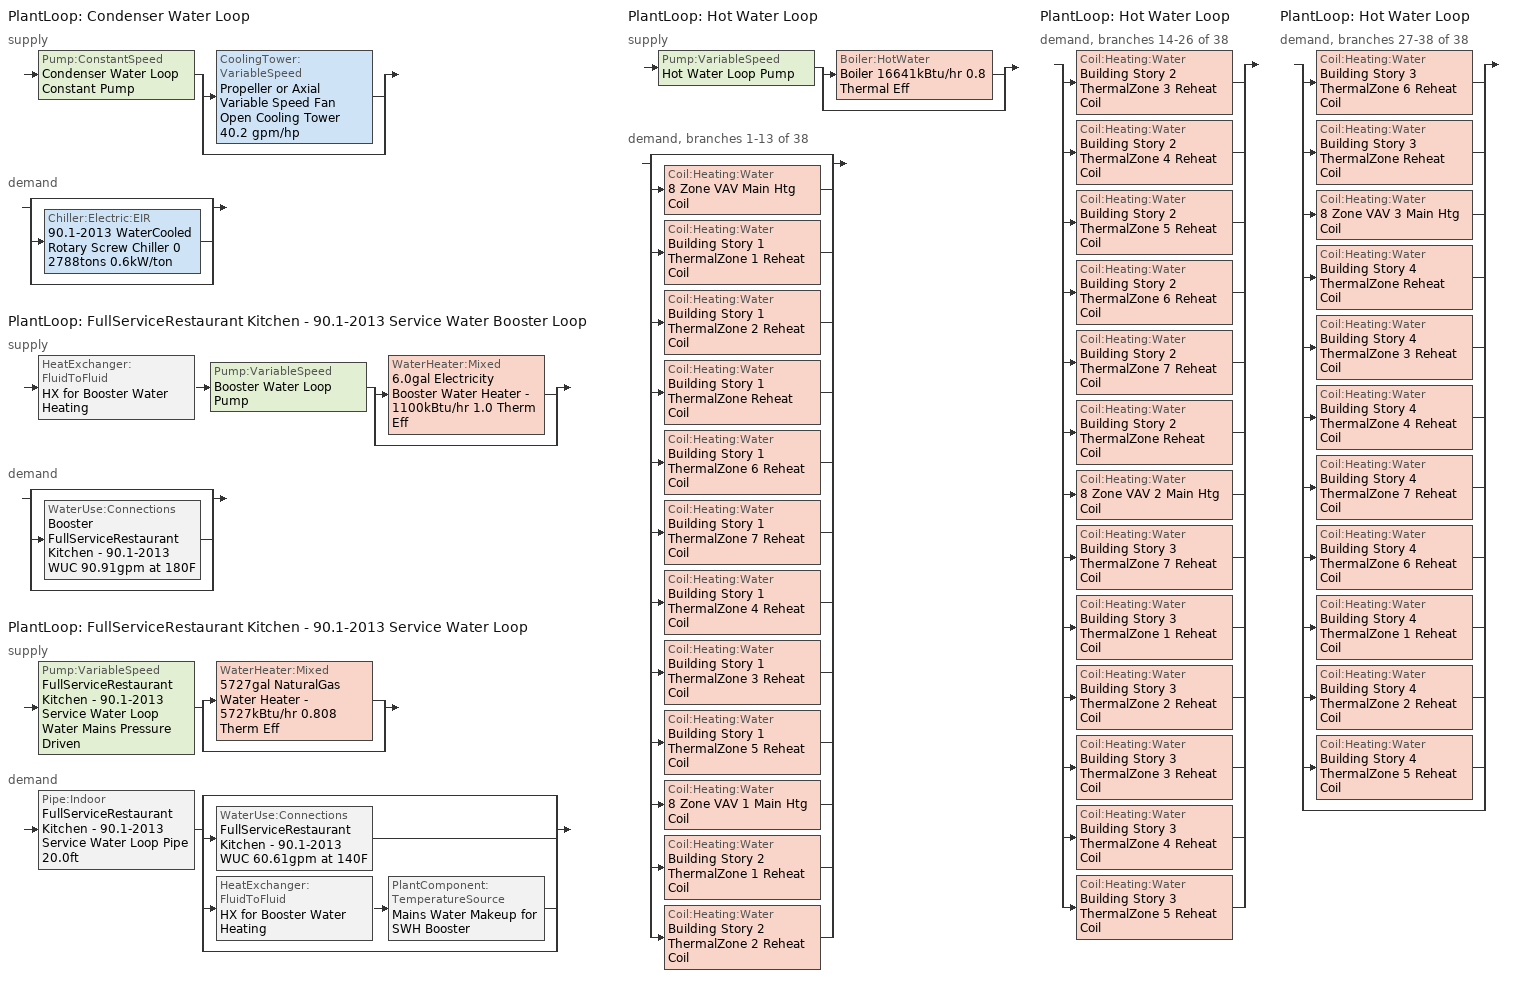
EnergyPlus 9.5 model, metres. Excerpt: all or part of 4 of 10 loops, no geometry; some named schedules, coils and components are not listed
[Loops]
PlantLoop 'Condenser Water Loop'
 supply: Pump:ConstantSpeed 'Condenser Water Loop Constant Pump' > split
  | CoolingTower:VariableSpeed 'Propeller or Axial Variable Speed Fan Open Cooling Tower 40.2 gpm/hp'
  | bypass
 demand: split
  | bypass
  | Chiller:Electric:EIR '90.1-2013 WaterCooled  Rotary Screw Chiller 0 2788tons 0.6kW/ton'
  | bypass
PlantLoop 'FullServiceRestaurant Kitchen - 90.1-2013 Service Water Booster Loop'
 supply: HeatExchanger:FluidToFluid 'HX for Booster Water Heating' > Pump:VariableSpeed 'Booster Water Loop Pump' > split
  | WaterHeater:Mixed '6.0gal Electricity Booster Water Heater - 1100kBtu/hr 1.0 Therm Eff'
  | bypass
 demand: split
  | bypass
  | WaterUse:Connections 'Booster FullServiceRestaurant Kitchen - 90.1-2013 WUC 90.91gpm at 180F'
  | bypass
PlantLoop 'FullServiceRestaurant Kitchen - 90.1-2013 Service Water Loop'
 supply: Pump:VariableSpeed 'FullServiceRestaurant Kitchen - 90.1-2013 Service Water Loop Water Mains Pressure Driven' > split
  | WaterHeater:Mixed '5727gal NaturalGas Water Heater - 5727kBtu/hr 0.808 Therm Eff'
  | bypass
 demand: Pipe:Indoor 'FullServiceRestaurant Kitchen - 90.1-2013 Service Water Loop Pipe 20.0ft' > split
  | bypass
  | WaterUse:Connections 'FullServiceRestaurant Kitchen - 90.1-2013 WUC 60.61gpm at 140F'
  | HeatExchanger:FluidToFluid 'HX for Booster Water Heating' > PlantComponent:TemperatureSource 'Mains Water Makeup for SWH Booster'
  | bypass
PlantLoop 'Hot Water Loop'
 supply: Pump:VariableSpeed 'Hot Water Loop Pump' > split
  | Boiler:HotWater 'Boiler 16641kBtu/hr 0.8 Thermal Eff'
  | bypass
 demand, branches 1-13 of 38: split
  | bypass
  | Coil:Heating:Water '8 Zone VAV Main Htg Coil'
  | Coil:Heating:Water 'Building Story 1 ThermalZone 1 Reheat Coil'
  | Coil:Heating:Water 'Building Story 1 ThermalZone 2 Reheat Coil'
  | Coil:Heating:Water 'Building Story 1 ThermalZone Reheat Coil'
  | Coil:Heating:Water 'Building Story 1 ThermalZone 6 Reheat Coil'
  | Coil:Heating:Water 'Building Story 1 ThermalZone 7 Reheat Coil'
  | Coil:Heating:Water 'Building Story 1 ThermalZone 4 Reheat Coil'
  | Coil:Heating:Water 'Building Story 1 ThermalZone 3 Reheat Coil'
  | Coil:Heating:Water 'Building Story 1 ThermalZone 5 Reheat Coil'
  | Coil:Heating:Water '8 Zone VAV 1 Main Htg Coil'
  | Coil:Heating:Water 'Building Story 2 ThermalZone 1 Reheat Coil'
  | Coil:Heating:Water 'Building Story 2 ThermalZone 2 Reheat Coil'
PlantLoop 'Hot Water Loop'
 demand, branches 14-26 of 38: split
  | Coil:Heating:Water 'Building Story 2 ThermalZone 3 Reheat Coil'
  | Coil:Heating:Water 'Building Story 2 ThermalZone 4 Reheat Coil'
  | Coil:Heating:Water 'Building Story 2 ThermalZone 5 Reheat Coil'
  | Coil:Heating:Water 'Building Story 2 ThermalZone 6 Reheat Coil'
  | Coil:Heating:Water 'Building Story 2 ThermalZone 7 Reheat Coil'
  | Coil:Heating:Water 'Building Story 2 ThermalZone Reheat Coil'
  | Coil:Heating:Water '8 Zone VAV 2 Main Htg Coil'
  | Coil:Heating:Water 'Building Story 3 ThermalZone 7 Reheat Coil'
  | Coil:Heating:Water 'Building Story 3 ThermalZone 1 Reheat Coil'
  | Coil:Heating:Water 'Building Story 3 ThermalZone 2 Reheat Coil'
  | Coil:Heating:Water 'Building Story 3 ThermalZone 3 Reheat Coil'
  | Coil:Heating:Water 'Building Story 3 ThermalZone 4 Reheat Coil'
  | Coil:Heating:Water 'Building Story 3 ThermalZone 5 Reheat Coil'
PlantLoop 'Hot Water Loop'
 demand, branches 27-38 of 38: split
  | Coil:Heating:Water 'Building Story 3 ThermalZone 6 Reheat Coil'
  | Coil:Heating:Water 'Building Story 3 ThermalZone Reheat Coil'
  | Coil:Heating:Water '8 Zone VAV 3 Main Htg Coil'
  | Coil:Heating:Water 'Building Story 4 ThermalZone Reheat Coil'
  | Coil:Heating:Water 'Building Story 4 ThermalZone 3 Reheat Coil'
  | Coil:Heating:Water 'Building Story 4 ThermalZone 4 Reheat Coil'
  | Coil:Heating:Water 'Building Story 4 ThermalZone 7 Reheat Coil'
  | Coil:Heating:Water 'Building Story 4 ThermalZone 6 Reheat Coil'
  | Coil:Heating:Water 'Building Story 4 ThermalZone 1 Reheat Coil'
  | Coil:Heating:Water 'Building Story 4 ThermalZone 2 Reheat Coil'
  | Coil:Heating:Water 'Building Story 4 ThermalZone 5 Reheat Coil'
  | bypass
[Material]
Copper pipe 0.75in type L: Roughness=Smooth; Thickness {m}=0.001143; Conductivity {W/m-K}=386; Density {kg/m3}=8906.27; Specific Heat {J/kg-K}=385.1856; Thermal Absorptance=0.9; Solar Absorptance=0.7; Visible Absorptance=0.7
[Construction]
Uninsulated copper pipe 0.75in type L: Copper pipe 0.75in type L
[Coil:Heating:Water] Availability Schedule=Always On Discrete; U-Factor Times Area Value {W/K}=Autosize; Maximum Water Flow Rate {m3/s}=Autosize; Performance Input Method=UFactorTimesAreaAndDesignWaterFlowRate; Rated Capacity {W}=Autosize; Rated Inlet Water Temperature {C}=82.2222; Rated Inlet Air Temperature {C}=12.7778; Rated Outlet Water Temperature {C}=71.1111; Rated Outlet Air Temperature {C}=40; Rated Ratio for Air and Water Convection=0.5
Building Story 1 ThermalZone Reheat Coil; Building Story 1 ThermalZone 1 Reheat Coil; Building Story 1 ThermalZone 2 Reheat Coil; Building Story 1 ThermalZone 3 Reheat Coil; Building Story 1 ThermalZone 4 Reheat Coil; Building Story 1 ThermalZone 5 Reheat Coil; Building Story 1 ThermalZone 6 Reheat Coil; Building Story 1 ThermalZone 7 Reheat Coil; Building Story 2 ThermalZone Reheat Coil; Building Story 2 ThermalZone 1 Reheat Coil; Building Story 2 ThermalZone 2 Reheat Coil; Building Story 2 ThermalZone 3 Reheat Coil; Building Story 2 ThermalZone 4 Reheat Coil; Building Story 2 ThermalZone 5 Reheat Coil; Building Story 2 ThermalZone 6 Reheat Coil; Building Story 2 ThermalZone 7 Reheat Coil; Building Story 3 ThermalZone Reheat Coil; Building Story 3 ThermalZone 1 Reheat Coil; Building Story 3 ThermalZone 2 Reheat Coil; Building Story 3 ThermalZone 3 Reheat Coil; Building Story 3 ThermalZone 4 Reheat Coil; Building Story 3 ThermalZone 5 Reheat Coil; Building Story 3 ThermalZone 6 Reheat Coil; Building Story 3 ThermalZone 7 Reheat Coil; Building Story 4 ThermalZone Reheat Coil; Building Story 4 ThermalZone 1 Reheat Coil; Building Story 4 ThermalZone 2 Reheat Coil; Building Story 4 ThermalZone 3 Reheat Coil; Building Story 4 ThermalZone 4 Reheat Coil; Building Story 4 ThermalZone 5 Reheat Coil; Building Story 4 ThermalZone 6 Reheat Coil; Building Story 4 ThermalZone 7 Reheat Coil
[PlantLoop] Fluid Type=Water; Maximum Loop Flow Rate {m3/s}=Autosize; Minimum Loop Flow Rate {m3/s}=0; Plant Loop Volume {m3}=Autocalculate; Load Distribution Scheme=Optimal; Plant Loop Demand Calculation Scheme=SingleSetpoint
Name | Plant Equipment Operation Scheme | Maximum Loop Temperature {C} | Minimum Loop Temperature {C}
Condenser Water Loop | Condenser Water Loop Operation Schemes | 80 | 5
FullServiceRestaurant Kitchen - 90.1-2013 Service Water Booster Loop | FullServiceRestaurant Kitchen - 90.1-2013 Service Water Booster Loop Operation Schemes | 100 | 0
FullServiceRestaurant Kitchen - 90.1-2013 Service Water Loop | FullServiceRestaurant Kitchen - 90.1-2013 Service Water Loop Operation Schemes | 60 | 10
Hot Water Loop | Hot Water Loop Operation Schemes | 100 | 10
[Sizing:Plant]
Name | Loop Type | Design Loop Exit Temperature {C} | Loop Design Temperature Difference {deltaC} | Sizing Option | Zone Timesteps in Averaging Window | Coincident Sizing Factor Mode
Condenser Water Loop | Condenser | 29.4444 | 5.55556 | Coincident | 6 | GlobalCoolingSizingFactor
FullServiceRestaurant Kitchen - 90.1-2013 Service Water Booster Loop | Heating | 82.2222 | 5 | NonCoincident | 1 | None
FullServiceRestaurant Kitchen - 90.1-2013 Service Water Loop | Heating | 60 | 5 | NonCoincident | 1 | None
Hot Water Loop | Heating | 82.2222 | 11.1111 | NonCoincident | 1 | None
[Pump:ConstantSpeed]
Condenser Water Loop Constant Pump: Design Flow Rate {m3/s}=Autosize; Design Pump Head {Pa}=148557; Design Power Consumption {W}=Autosize; Motor Efficiency=0.958; Fraction of Motor Inefficiencies to Fluid Stream=0; Pump Control Type=Intermittent; Design Power Sizing Method=PowerPerFlowPerPressure; Design Electric Power per Unit Flow Rate {W/(m3/s)}=348701.1; Design Shaft Power per Unit Flow Rate per Unit Head {W-s/m3-Pa}=1.28205
[SetpointManager:Scheduled] Control Variable=Temperature
Name | Schedule | Setpoint Node or NodeList
Hot water booster setpoint manager | Service Water Booster Temp - 180.00000000000006F | FullServiceRestaurant Kitchen - 90.1-2013 Service Water Booster Loop Supply Outlet Node
Service hot water setpoint manager | Service Water Loop Temp - 140F | FullServiceRestaurant Kitchen - 90.1-2013 Service Water Loop Supply Outlet Node
Hot Water Loop Setpoint Manager | Hot Water Loop Temp - 180F | Hot Water Loop Supply Outlet Node
[Pump:VariableSpeed] Design Maximum Flow Rate {m3/s}=Autosize; Fraction of Motor Inefficiencies to Fluid Stream=0; Coefficient 1 of the Part Load Performance Curve=0; Coefficient 2 of the Part Load Performance Curve=3.2485; Coefficient 3 of the Part Load Performance Curve=-4.7443; Coefficient 4 of the Part Load Performance Curve=2.5294; Design Minimum Flow Rate {m3/s}=0; Pump Control Type=Intermittent; Skin Loss Radiative Fraction=0.5; Design Power Sizing Method=PowerPerFlowPerPressure; Design Electric Power per Unit Flow Rate {W/(m3/s)}=348701.1; Design Shaft Power per Unit Flow Rate per Unit Head {W/((m3/s)-Pa)}=1.28205; Design Minimum Flow Rate Fraction=0
Name | Design Pump Head {Pa} | Design Power Consumption {W} | Motor Efficiency
Booster Water Loop Pump | 0 | 0 | 1
FullServiceRestaurant Kitchen - 90.1-2013 Service Water Loop Water Mains Pressure Driven | 0.001 | Autosize | 0.7
Hot Water Loop Pump | 179344 | Autosize | 0.941
[PlantEquipmentOperationSchemes] Control Scheme Schedule Name 1=Always On Discrete
Name | Control Scheme Object Type 1 | Control Scheme Name 1
Condenser Water Loop Operation Schemes | PlantEquipmentOperation:CoolingLoad | Condenser Water Loop Cooling Operation Scheme
FullServiceRestaurant Kitchen - 90.1-2013 Service Water Booster Loop Operation Schemes | PlantEquipmentOperation:HeatingLoad | FullServiceRestaurant Kitchen - 90.1-2013 Service Water Booster Loop Heating Operation Scheme
FullServiceRestaurant Kitchen - 90.1-2013 Service Water Loop Operation Schemes | PlantEquipmentOperation:HeatingLoad | FullServiceRestaurant Kitchen - 90.1-2013 Service Water Loop Heating Operation Scheme
Hot Water Loop Operation Schemes | PlantEquipmentOperation:HeatingLoad | Hot Water Loop Heating Operation Scheme
[PlantEquipmentOperation:CoolingLoad]
Condenser Water Loop Cooling Operation Scheme: Load Range Lower Limit 1 {W}=0; Load Range Upper Limit 1 {W}=1000000000; Range Equipment List Name 1=Condenser Water Loop Cooling Equipment List
[PlantEquipmentList]
Condenser Water Loop Cooling Equipment List: CoolingTower:VariableSpeed, Propeller or Axial Variable Speed Fan Open Cooling Tower 40.2 gpm/hp
FullServiceRestaurant Kitchen - 90.1-2013 Service Water Booster Loop Heating Equipment List: HeatExchanger:FluidToFluid, HX for Booster Water Heating, WaterHeater:Mixed, 6.0gal Electricity Booster Water Heater - 1100kBtu/hr 1.0 Therm Eff
FullServiceRestaurant Kitchen - 90.1-2013 Service Water Loop Heating Equipment List: WaterHeater:Mixed, 5727gal NaturalGas Water Heater - 5727kBtu/hr 0.808 Therm Eff
Hot Water Loop Heating Equipment List: Boiler:HotWater, Boiler 16641kBtu/hr 0.8 Thermal Eff
[CoolingTower:VariableSpeed]
Propeller or Axial Variable Speed Fan Open Cooling Tower 40.2 gpm/hp: Model Type=CoolToolsCrossFlow; Design Inlet Air Wet-Bulb Temperature {C}=23.8; Design Approach Temperature {deltaC}=5.55556; Design Range Temperature {deltaC}=5.55556; Design Water Flow Rate {m3/s}=Autosize; Design Air Flow Rate {m3/s}=Autosize; Design Fan Power {W}=157872; Fan Power Ratio Function of Air Flow Rate Ratio Curve=VSD-TWR-FAN-FPLR; Minimum Air Flow Rate Ratio=0.2; Fraction of Tower Capacity in Free Convection Regime=0.125; Basin Heater Capacity {W/K}=0; Basin Heater Setpoint Temperature {C}=2; Evaporation Loss Mode=SaturatedExit; Evaporation Loss Factor {percent/K}=0.2; Drift Loss Percent {percent}=0.008; Blowdown Calculation Mode=ConcentrationRatio; Blowdown Concentration Ratio=3; Number of Cells=1; Cell Control=MaximalCell; Sizing Factor=1
[SetpointManager:FollowOutdoorAirTemperature]
Condenser Water Loop Setpoint Manager Follow OATwb with 10.0F Approach: Control Variable=Temperature; Reference Temperature Type=OutdoorAirWetBulb; Offset Temperature Difference {deltaC}=5.55556; Maximum Setpoint Temperature {C}=29.3556; Minimum Setpoint Temperature {C}=21.1111; Setpoint Node or NodeList=Condenser Water Loop Supply Outlet Node
[HeatExchanger:FluidToFluid]
HX for Booster Water Heating: Loop Demand Side Design Flow Rate {m3/s}=Autosize; Loop Supply Side Design Flow Rate {m3/s}=Autosize; Heat Exchange Model Type=Ideal; Heat Exchanger U-Factor Times Area Value {W/K}=Autosize; Control Type=UncontrolledOn; Minimum Temperature Difference to Activate Heat Exchanger {deltaC}=0.01; Heat Transfer Metering End Use Type=LoopToLoop; Component Override Cooling Control Temperature Mode=Loop; Sizing Factor=1; Operation Minimum Temperature Limit {C}=0; Operation Maximum Temperature Limit {C}=100
[WaterHeater:Mixed] Deadband Temperature Difference {deltaC}=2; Heater Control Type=Cycle; Heater Ignition Minimum Flow Rate {m3/s}=0; Heater Ignition Delay {s}=0; Off Cycle Parasitic Fuel Consumption Rate {W}=0; Off Cycle Parasitic Heat Fraction to Tank=0; On Cycle Parasitic Fuel Consumption Rate {W}=0; On Cycle Parasitic Heat Fraction to Tank=0; Ambient Temperature Indicator=Schedule; Off Cycle Loss Fraction to Zone=1; On Cycle Loss Fraction to Zone=1; Use Side Effectiveness=1; Source Side Effectiveness=1; Use Side Design Flow Rate {m3/s}=Autosize; Source Side Design Flow Rate {m3/s}=Autosize; Indirect Water Heating Recovery Time {hr}=1.5; Source Side Flow Control Mode=IndirectHeatPrimarySetpoint
Name | Tank Volume {m3} | Setpoint Temperature Schedule | Maximum Temperature Limit {C} | Heater Maximum Capacity {W} | Heater Fuel Type | Heater Thermal Efficiency | Off Cycle Parasitic Fuel Type | On Cycle Parasitic Fuel Type | Ambient Temperature Schedule | Off Cycle Loss Coefficient to Ambient Temperature {W/K} | On Cycle Loss Coefficient to Ambient Temperature {W/K}
6.0gal Electricity Booster Water Heater - 1100kBtu/hr 1.0 Therm Eff | 0.0227125 | Service Water Booster Temp - 180.00000000000006F | 82.2222 | 322273 | Electricity | 1 | Electricity | Electricity | Water Heater Ambient Temp Schedule - 71.6 | 9.00886 | 9.00886
5727gal NaturalGas Water Heater - 5727kBtu/hr 0.808 Therm Eff | 21.6802 | Service Water Loop Temp - 140F | 60 | 1.67851e+06 | NaturalGas | 0.808397 | NaturalGas | NaturalGas | Water Heater Ambient Temp Schedule - 71.6f | 453.02 | 453.02
[WaterHeater:Sizing] Design Mode=PeakDraw; Time Storage Can Meet Peak Draw {hr}=0.538503; Time for Tank Recovery {hr}=0; Nominal Tank Volume for Autosizing Plant Connections {m3}=1
6.0gal Electricity Booster Water Heater - 1100kBtu/hr 1.0 Therm Eff; 5727gal NaturalGas Water Heater - 5727kBtu/hr 0.808 Therm Eff
[WaterUse:Connections] Drain Water Heat Exchanger Type=None; Drain Water Heat Exchanger Destination=Plant
Name | Water Use Equipment Name 1
Booster FullServiceRestaurant Kitchen - 90.1-2013 WUC 90.91gpm at 180F | Booster FullServiceRestaurant Kitchen - 90.1-2013 Service Water Use 90.91gpm at 180F
FullServiceRestaurant Kitchen - 90.1-2013 WUC 60.61gpm at 140F | FullServiceRestaurant Kitchen - 90.1-2013 Service Water Use 60.61gpm at 140F
[WaterUse:Equipment] Flow Rate Fraction Schedule=RestaurantSitDown BLDG_SWH_SCH; Sensible Fraction Schedule=Fraction Sensible - 0.2; Latent Fraction Schedule=Fraction Latent - 0.05
Name | Peak Flow Rate {m3/s} | Target Temperature Schedule
Booster FullServiceRestaurant Kitchen - 90.1-2013 Service Water Use 90.91gpm at 180F | 0.0057355 | Mixed Water At Faucet Temp - 180F
FullServiceRestaurant Kitchen - 90.1-2013 Service Water Use 60.61gpm at 140F | 0.00382367 | Mixed Water At Faucet Temp - 140F
[PlantEquipmentOperation:HeatingLoad] Load Range Lower Limit 1 {W}=0; Load Range Upper Limit 1 {W}=1000000000
Name | Range Equipment List Name 1
FullServiceRestaurant Kitchen - 90.1-2013 Service Water Booster Loop Heating Operation Scheme | FullServiceRestaurant Kitchen - 90.1-2013 Service Water Booster Loop Heating Equipment List
FullServiceRestaurant Kitchen - 90.1-2013 Service Water Loop Heating Operation Scheme | FullServiceRestaurant Kitchen - 90.1-2013 Service Water Loop Heating Equipment List
Hot Water Loop Heating Operation Scheme | Hot Water Loop Heating Equipment List
[Pipe:Indoor]
FullServiceRestaurant Kitchen - 90.1-2013 Service Water Loop Pipe 20.0ft: Construction=Uninsulated copper pipe 0.75in type L; Environment Type=Schedule; Ambient Temperature Schedule=FullServiceRestaurant Kitchen - 90.1-2013 Service Water Loop Piping Air Temp - 70F; Ambient Air Velocity Schedule=FullServiceRestaurant Kitchen - 90.1-2013 Service Water Loop Piping Air Velocity - 0.67mph; Pipe Inside Diameter {m}=0.019939; Pipe Length {m}=6.096
[PlantComponent:TemperatureSource]
Mains Water Makeup for SWH Booster: Design Volume Flow Rate {m3/s}=Autosize; Temperature Specification Type=Scheduled; Source Temperature {C}=8; Source Temperature Schedule=Mains Water Temperature
[Boiler:HotWater]
Boiler 16641kBtu/hr 0.8 Thermal Eff: Fuel Type=NaturalGas; Nominal Capacity {W}=Autosize; Nominal Thermal Efficiency=0.8; Efficiency Curve Temperature Evaluation Variable=LeavingBoiler; Normalized Boiler Efficiency Curve=Boiler with Minimum Turndown; Design Water Flow Rate {m3/s}=Autosize; Minimum Part Load Ratio=0; Maximum Part Load Ratio=1.2; Optimum Part Load Ratio=1; Water Outlet Upper Temperature Limit {C}=95; Boiler Flow Mode=LeavingSetpointModulated; Parasitic Electric Load {W}=0; Sizing Factor=1
[Schedule:Week:Daily]
Hot Water Loop Temp - 180F Week Rule - Jan1-Dec31: Hot Water Loop Temp - 180F Default, Hot Water Loop Temp - 180F Default, Hot Water Loop Temp - 180F Default, Hot Water Loop Temp - 180F Default, Hot Water Loop Temp - 180F Default, Hot Water Loop Temp - 180F Default, Hot Water Loop Temp - 180F Default, Hot Water Loop Temp - 180F Default, Hot Water Loop Temp - 180F Default, Hot Water Loop Temp - 180F Default, Hot Water Loop Temp - 180F Default, Hot Water Loop Temp - 180F Default
RestaurantSitDown BLDG_SWH_SCH Week Rule - Jan1-Dec31: RestaurantSitDown BLDG_SWH_SCH Default, RestaurantSitDown BLDG_SWH_SCH SmrDsn|Wkdy Day, RestaurantSitDown BLDG_SWH_SCH SmrDsn|Wkdy Day, RestaurantSitDown BLDG_SWH_SCH SmrDsn|Wkdy Day, RestaurantSitDown BLDG_SWH_SCH SmrDsn|Wkdy Day, RestaurantSitDown BLDG_SWH_SCH SmrDsn|Wkdy Day, RestaurantSitDown BLDG_SWH_SCH WntrDsn|Sat Day, RestaurantSitDown BLDG_SWH_SCH Default, RestaurantSitDown BLDG_SWH_SCH Summer Design Day, RestaurantSitDown BLDG_SWH_SCH Winter Design Day, RestaurantSitDown BLDG_SWH_SCH Default, RestaurantSitDown BLDG_SWH_SCH Default
Service Water Booster Temp - 180.00000000000006F Week Rule - Jan1-Dec31: Service Water Booster Temp - 180.00000000000006F Default, Service Water Booster Temp - 180.00000000000006F Default, Service Water Booster Temp - 180.00000000000006F Default, Service Water Booster Temp - 180.00000000000006F Default, Service Water Booster Temp - 180.00000000000006F Default, Service Water Booster Temp - 180.00000000000006F Default, Service Water Booster Temp - 180.00000000000006F Default, Service Water Booster Temp - 180.00000000000006F Default, Service Water Booster Temp - 180.00000000000006F Default, Service Water Booster Temp - 180.00000000000006F Default, Service Water Booster Temp - 180.00000000000006F Default, Service Water Booster Temp - 180.00000000000006F Default
Service Water Loop Temp - 140F Week Rule - Jan1-Dec31: Service Water Loop Temp - 140F Default, Service Water Loop Temp - 140F Default, Service Water Loop Temp - 140F Default, Service Water Loop Temp - 140F Default, Service Water Loop Temp - 140F Default, Service Water Loop Temp - 140F Default, Service Water Loop Temp - 140F Default, Service Water Loop Temp - 140F Default, Service Water Loop Temp - 140F Default, Service Water Loop Temp - 140F Default, Service Water Loop Temp - 140F Default, Service Water Loop Temp - 140F Default
Water Heater Ambient Temp Schedule - 71.6 Week Rule - Jan1-Dec31: Water Heater Ambient Temp Schedule - 71.6 Default, Water Heater Ambient Temp Schedule - 71.6 Default, Water Heater Ambient Temp Schedule - 71.6 Default, Water Heater Ambient Temp Schedule - 71.6 Default, Water Heater Ambient Temp Schedule - 71.6 Default, Water Heater Ambient Temp Schedule - 71.6 Default, Water Heater Ambient Temp Schedule - 71.6 Default, Water Heater Ambient Temp Schedule - 71.6 Default, Water Heater Ambient Temp Schedule - 71.6 Default, Water Heater Ambient Temp Schedule - 71.6 Default, Water Heater Ambient Temp Schedule - 71.6 Default, Water Heater Ambient Temp Schedule - 71.6 Default
Water Heater Ambient Temp Schedule - 71.6f Week Rule - Jan1-Dec31: Water Heater Ambient Temp Schedule - 71.6f Default, Water Heater Ambient Temp Schedule - 71.6f Default, Water Heater Ambient Temp Schedule - 71.6f Default, Water Heater Ambient Temp Schedule - 71.6f Default, Water Heater Ambient Temp Schedule - 71.6f Default, Water Heater Ambient Temp Schedule - 71.6f Default, Water Heater Ambient Temp Schedule - 71.6f Default, Water Heater Ambient Temp Schedule - 71.6f Default, Water Heater Ambient Temp Schedule - 71.6f Default, Water Heater Ambient Temp Schedule - 71.6f Default, Water Heater Ambient Temp Schedule - 71.6f Default, Water Heater Ambient Temp Schedule - 71.6f Default
[Schedule:Year]
Fraction Latent - 0.05: Fraction Latent - 0.05 Week Rule - Jan1-Dec31, 1, 1, 12, 31
Fraction Sensible - 0.2: Fraction Sensible - 0.2 Week Rule - Jan1-Dec31, 1, 1, 12, 31
FullServiceRestaurant Kitchen - 90.1-2013 Service Water Loop Piping Air Temp - 70F: FullServiceRestaurant Kitchen - 90.1-2013 Service Water Loop Piping Air Temp - 70F Week Rule - Jan1-Dec31, 1, 1, 12, 31
FullServiceRestaurant Kitchen - 90.1-2013 Service Water Loop Piping Air Velocity - 0.67mph: FullServiceRestaurant Kitchen - 90.1-2013 Service Water Loop Piping Air Velocity - 0.67mph Week Rule - Jan1-Dec31, 1, 1, 12, 31
Hot Water Loop Temp - 180F: Hot Water Loop Temp - 180F Week Rule - Jan1-Dec31, 1, 1, 12, 31
Mixed Water At Faucet Temp - 140F: Mixed Water At Faucet Temp - 140F Week Rule - Jan1-Dec31, 1, 1, 12, 31
Mixed Water At Faucet Temp - 180F: Mixed Water At Faucet Temp - 180F Week Rule - Jan1-Dec31, 1, 1, 12, 31
RestaurantSitDown BLDG_SWH_SCH: RestaurantSitDown BLDG_SWH_SCH Week Rule - Jan1-Dec31, 1, 1, 12, 31
Service Water Booster Temp - 180.00000000000006F: Service Water Booster Temp - 180.00000000000006F Week Rule - Jan1-Dec31, 1, 1, 12, 31
Service Water Loop Temp - 140F: Service Water Loop Temp - 140F Week Rule - Jan1-Dec31, 1, 1, 12, 31
Water Heater Ambient Temp Schedule - 71.6: Water Heater Ambient Temp Schedule - 71.6 Week Rule - Jan1-Dec31, 1, 1, 12, 31
Water Heater Ambient Temp Schedule - 71.6f: Water Heater Ambient Temp Schedule - 71.6f Week Rule - Jan1-Dec31, 1, 1, 12, 31
[Schedule:Constant]
Name | Hourly Value
Always On Discrete | 1
Mains Water Temperature | 10
[Curve:Cubic] Minimum Value of x {BasedOnField A2}=0
Name | Coefficient1 Constant | Coefficient2 x | Coefficient3 x**2 | Coefficient4 x**3 | Maximum Value of x {BasedOnField A2}
VSD-TWR-FAN-FPLR | 0.331629 | -0.885676 | 0.605565 | 0.948482 | 1
Boiler with Minimum Turndown | 0.7791 | 1.4745 | -2.5795 | 1.3467 | 1.3
